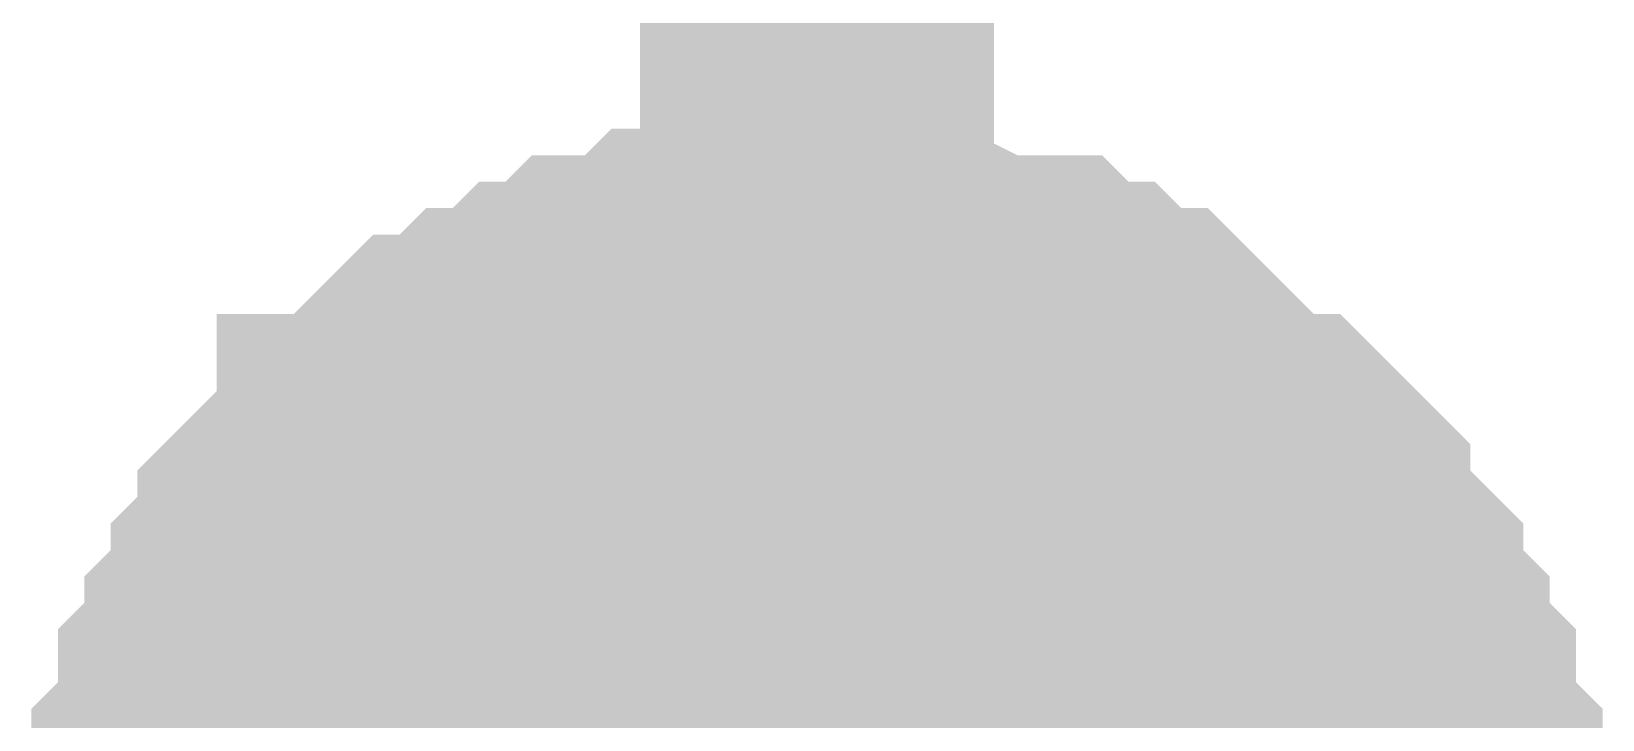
# Model space of a CAD drawing. Header units: millimetres. Extents: x 0 to 800, y 0 to 567.
# Drawn here: x 416.924 to 418.254, y 337.804 to 338.386 of the extents above; entities that cross this region are included whole.
import ezdxf

# ---------------------------------------------------------------- set-up
doc = ezdxf.new("R2010")
doc.units = ezdxf.units.MM
doc.layers.add('Sheet', color=255, linetype='Continuous')

msp = doc.modelspace()

# ---------------------------------------------------------------- linework, layer by layer
at = {"layer": 'Sheet'}
for points, const_width in [([(417.5886, 342.8803), (417.5886, 337.639)], 0.2997), ([(417.0734, 337.639), (417.0734, 337.6614), (417.0734, 337.6838), (417.0734, 337.7286), (417.0734, 337.751), (417.0958, 337.7734), (417.0958, 337.7958), (417.0958, 337.8182), (417.1182, 337.8406), (417.1182, 337.863), (417.1406, 337.8854), (417.1406, 337.9078), (417.163, 337.9302), (417.163, 337.9526), (417.1854, 337.975), (417.2078, 337.9974), (417.2302, 337.9974), (417.2302, 338.0198), (417.2526, 338.0422), (417.275, 338.0646), (417.2974, 338.0646), (417.3198, 338.087), (417.3422, 338.087), (417.3646, 338.1094), (417.387, 338.1094), (417.4094, 338.1318), (417.4318, 338.1318), (417.4542, 338.1318), (417.4766, 338.1542), (417.499, 338.1542), (417.5438, 338.1542), (417.5662, 338.1542), (417.5886, 338.1542)], 0.2997), ([(417.0734, 337.639), (417.0734, 337.6614), (417.0734, 337.6838), (417.0734, 337.7286), (417.0734, 337.751), (417.0958, 337.7734), (417.0958, 337.7958), (417.0958, 337.8182), (417.1182, 337.8406), (417.1182, 337.863), (417.1406, 337.8854), (417.1406, 337.9078), (417.163, 337.9302), (417.163, 337.9526), (417.1854, 337.975), (417.2078, 337.9974), (417.2302, 337.9974), (417.2302, 338.0198), (417.2526, 338.0422), (417.275, 338.0646), (417.2974, 338.0646), (417.3198, 338.087), (417.3422, 338.087), (417.3646, 338.1094), (417.387, 338.1094), (417.4094, 338.1318), (417.4318, 338.1318), (417.4542, 338.1318), (417.4766, 338.1542), (417.499, 338.1542), (417.5438, 338.1542), (417.5662, 338.1542), (417.5886, 338.1542)], 0.2997), ([(417.0734, 337.639), (417.0734, 337.6614), (417.0734, 337.6838), (417.0734, 337.7286), (417.0734, 337.751), (417.0958, 337.7734), (417.0958, 337.7958), (417.0958, 337.8182), (417.1182, 337.8406), (417.1182, 337.863), (417.1406, 337.8854), (417.1406, 337.9078), (417.163, 337.9302), (417.163, 337.9526), (417.1854, 337.975), (417.2078, 337.9974), (417.2302, 337.9974), (417.2302, 338.0198), (417.2526, 338.0422), (417.275, 338.0646), (417.2974, 338.0646), (417.3198, 338.087), (417.3422, 338.087), (417.3646, 338.1094), (417.387, 338.1094), (417.4094, 338.1318), (417.4318, 338.1318), (417.4542, 338.1318), (417.4766, 338.1542), (417.499, 338.1542), (417.5438, 338.1542), (417.5662, 338.1542), (417.5886, 338.1542)], 0.2997), ([(417.0734, 337.639), (417.0734, 337.6614), (417.0734, 337.6838), (417.0734, 337.7286), (417.0734, 337.751), (417.0958, 337.7734), (417.0958, 337.7958), (417.0958, 337.8182), (417.1182, 337.8406), (417.1182, 337.863), (417.1406, 337.8854), (417.1406, 337.9078), (417.163, 337.9302), (417.163, 337.9526), (417.1854, 337.975), (417.2078, 337.9974), (417.2302, 337.9974), (417.2302, 338.0198), (417.2526, 338.0422), (417.275, 338.0646), (417.2974, 338.0646), (417.3198, 338.087), (417.3422, 338.087), (417.3646, 338.1094), (417.387, 338.1094), (417.4094, 338.1318), (417.4318, 338.1318), (417.4542, 338.1318), (417.4766, 338.1542), (417.499, 338.1542), (417.5438, 338.1542), (417.5662, 338.1542), (417.5886, 338.1542)], 0.2997), ([(417.0734, 337.639), (417.0734, 337.6614), (417.0734, 337.6838), (417.0734, 337.7286), (417.0734, 337.751), (417.0958, 337.7734), (417.0958, 337.7958), (417.0958, 337.8182), (417.1182, 337.8406), (417.1182, 337.863), (417.1406, 337.8854), (417.1406, 337.9078), (417.163, 337.9302), (417.163, 337.9526), (417.1854, 337.975), (417.2078, 337.9974), (417.2302, 337.9974), (417.2302, 338.0198), (417.2526, 338.0422), (417.275, 338.0646), (417.2974, 338.0646), (417.3198, 338.087), (417.3422, 338.087), (417.3646, 338.1094), (417.387, 338.1094), (417.4094, 338.1318), (417.4318, 338.1318), (417.4542, 338.1318), (417.4766, 338.1542), (417.499, 338.1542), (417.5438, 338.1542), (417.5662, 338.1542), (417.5886, 338.1542)], 0.2997), ([(417.0734, 337.639), (417.0734, 337.6614), (417.0734, 337.6838), (417.0734, 337.7286), (417.0734, 337.751), (417.0958, 337.7734), (417.0958, 337.7958), (417.0958, 337.8182), (417.1182, 337.8406), (417.1182, 337.863), (417.1406, 337.8854), (417.1406, 337.9078), (417.163, 337.9302), (417.163, 337.9526), (417.1854, 337.975), (417.2078, 337.9974), (417.2302, 337.9974), (417.2302, 338.0198), (417.2526, 338.0422), (417.275, 338.0646), (417.2974, 338.0646), (417.3198, 338.087), (417.3422, 338.087), (417.3646, 338.1094), (417.387, 338.1094), (417.4094, 338.1318), (417.4318, 338.1318), (417.4542, 338.1318), (417.4766, 338.1542), (417.499, 338.1542), (417.5438, 338.1542), (417.5662, 338.1542), (417.5886, 338.1542)], 0.2997), ([(417.5886, 338.1542), (417.5886, 338.1542)], 0.2997), ([(417.5886, 338.1542), (417.611, 338.1542), (417.6334, 338.1542), (417.6558, 338.1542), (417.6782, 338.1542), (417.723, 338.1318), (417.7454, 338.1318), (417.7678, 338.1318), (417.7902, 338.1094), (417.8126, 338.1094), (417.835, 338.087), (417.8574, 338.087), (417.8798, 338.0646), (417.8798, 338.0646), (417.9022, 338.0422), (417.9246, 338.0198), (417.947, 337.9974), (417.9694, 337.9974), (417.9918, 337.975), (417.9918, 337.9526), (418.0142, 337.9302), (418.0366, 337.9078), (418.0366, 337.8854), (418.059, 337.863), (418.059, 337.8406), (418.0814, 337.8182), (418.0814, 337.7958), (418.0814, 337.7734), (418.1038, 337.751), (418.1038, 337.7286), (418.1038, 337.6838), (418.1038, 337.6614), (418.1038, 337.639)], 0.2997), ([(417.5886, 338.1542), (417.5886, 338.1542)], 0.2997), ([(417.5886, 338.1542), (417.611, 338.1542), (417.6334, 338.1542), (417.6558, 338.1542), (417.6782, 338.1542), (417.723, 338.1318), (417.7454, 338.1318), (417.7678, 338.1318), (417.7902, 338.1094), (417.8126, 338.1094), (417.835, 338.087), (417.8574, 338.087), (417.8798, 338.0646), (417.8798, 338.0646), (417.9022, 338.0422), (417.9246, 338.0198), (417.947, 337.9974), (417.9694, 337.9974), (417.9918, 337.975), (417.9918, 337.9526), (418.0142, 337.9302), (418.0366, 337.9078), (418.0366, 337.8854), (418.059, 337.863), (418.059, 337.8406), (418.0814, 337.8182), (418.0814, 337.7958), (418.0814, 337.7734), (418.1038, 337.751), (418.1038, 337.7286), (418.1038, 337.6838), (418.1038, 337.6614), (418.1038, 337.639)], 0.2997), ([(417.5886, 338.1542), (417.5886, 338.1542)], 0.2997), ([(417.5886, 338.1542), (417.611, 338.1542), (417.6334, 338.1542), (417.6558, 338.1542), (417.6782, 338.1542), (417.723, 338.1318), (417.7454, 338.1318), (417.7678, 338.1318), (417.7902, 338.1094), (417.8126, 338.1094), (417.835, 338.087), (417.8574, 338.087), (417.8798, 338.0646), (417.8798, 338.0646), (417.9022, 338.0422), (417.9246, 338.0198), (417.947, 337.9974), (417.9694, 337.9974), (417.9918, 337.975), (417.9918, 337.9526), (418.0142, 337.9302), (418.0366, 337.9078), (418.0366, 337.8854), (418.059, 337.863), (418.059, 337.8406), (418.0814, 337.8182), (418.0814, 337.7958), (418.0814, 337.7734), (418.1038, 337.751), (418.1038, 337.7286), (418.1038, 337.6838), (418.1038, 337.6614), (418.1038, 337.639)], 0.2997), ([(417.5886, 338.1542), (417.5886, 338.1542)], 0.2997), ([(417.5886, 338.1542), (417.611, 338.1542), (417.6334, 338.1542), (417.6558, 338.1542), (417.6782, 338.1542), (417.723, 338.1318), (417.7454, 338.1318), (417.7678, 338.1318), (417.7902, 338.1094), (417.8126, 338.1094), (417.835, 338.087), (417.8574, 338.087), (417.8798, 338.0646), (417.8798, 338.0646), (417.9022, 338.0422), (417.9246, 338.0198), (417.947, 337.9974), (417.9694, 337.9974), (417.9918, 337.975), (417.9918, 337.9526), (418.0142, 337.9302), (418.0366, 337.9078), (418.0366, 337.8854), (418.059, 337.863), (418.059, 337.8406), (418.0814, 337.8182), (418.0814, 337.7958), (418.0814, 337.7734), (418.1038, 337.751), (418.1038, 337.7286), (418.1038, 337.6838), (418.1038, 337.6614), (418.1038, 337.639)], 0.2997), ([(417.5886, 338.1542), (417.5886, 338.1542)], 0.2997), ([(417.5886, 338.1542), (417.611, 338.1542), (417.6334, 338.1542), (417.6558, 338.1542), (417.6782, 338.1542), (417.723, 338.1318), (417.7454, 338.1318), (417.7678, 338.1318), (417.7902, 338.1094), (417.8126, 338.1094), (417.835, 338.087), (417.8574, 338.087), (417.8798, 338.0646), (417.8798, 338.0646), (417.9022, 338.0422), (417.9246, 338.0198), (417.947, 337.9974), (417.9694, 337.9974), (417.9918, 337.975), (417.9918, 337.9526), (418.0142, 337.9302), (418.0366, 337.9078), (418.0366, 337.8854), (418.059, 337.863), (418.059, 337.8406), (418.0814, 337.8182), (418.0814, 337.7958), (418.0814, 337.7734), (418.1038, 337.751), (418.1038, 337.7286), (418.1038, 337.6838), (418.1038, 337.6614), (418.1038, 337.639)], 0.2997), ([(417.5886, 338.1542), (417.5886, 338.1542)], 0.2997), ([(417.5886, 338.1542), (417.611, 338.1542), (417.6334, 338.1542), (417.6558, 338.1542), (417.6782, 338.1542), (417.723, 338.1318), (417.7454, 338.1318), (417.7678, 338.1318), (417.7902, 338.1094), (417.8126, 338.1094), (417.835, 338.087), (417.8574, 338.087), (417.8798, 338.0646), (417.8798, 338.0646), (417.9022, 338.0422), (417.9246, 338.0198), (417.947, 337.9974), (417.9694, 337.9974), (417.9918, 337.975), (417.9918, 337.9526), (418.0142, 337.9302), (418.0366, 337.9078), (418.0366, 337.8854), (418.059, 337.863), (418.059, 337.8406), (418.0814, 337.8182), (418.0814, 337.7958), (418.0814, 337.7734), (418.1038, 337.751), (418.1038, 337.7286), (418.1038, 337.6838), (418.1038, 337.6614), (418.1038, 337.639)], 0.2997), ([(417.0734, 337.639), (417.0734, 337.6614), (417.0958, 337.6838), (417.0958, 337.7062), (417.0958, 337.7286), (417.1182, 337.751), (417.1182, 337.7734), (417.1406, 337.7958), (417.1406, 337.8182), (417.163, 337.8406), (417.163, 337.863), (417.1854, 337.8854), (417.2078, 337.9078), (417.2302, 337.9078), (417.2302, 337.9302), (417.2526, 337.9526), (417.275, 337.975), (417.2974, 337.975), (417.3198, 337.9974), (417.3422, 337.9974), (417.3646, 338.0198), (417.387, 338.0198), (417.4094, 338.0422), (417.4318, 338.0422), (417.4542, 338.0422), (417.4766, 338.0646), (417.499, 338.0646), (417.5438, 338.0646), (417.5662, 338.0646), (417.5886, 338.0646)], 0.2997), ([(417.0734, 337.639), (417.0734, 337.6614), (417.0958, 337.6838), (417.0958, 337.7062), (417.0958, 337.7286), (417.1182, 337.751), (417.1182, 337.7734), (417.1406, 337.7958), (417.1406, 337.8182), (417.163, 337.8406), (417.163, 337.863), (417.1854, 337.8854), (417.2078, 337.9078), (417.2302, 337.9078), (417.2302, 337.9302), (417.2526, 337.9526), (417.275, 337.975), (417.2974, 337.975), (417.3198, 337.9974), (417.3422, 337.9974), (417.3646, 338.0198), (417.387, 338.0198), (417.4094, 338.0422), (417.4318, 338.0422), (417.4542, 338.0422), (417.4766, 338.0646), (417.499, 338.0646), (417.5438, 338.0646), (417.5662, 338.0646), (417.5886, 338.0646)], 0.2997), ([(417.0734, 337.639), (417.0734, 337.6614), (417.0958, 337.6838), (417.0958, 337.7062), (417.0958, 337.7286), (417.1182, 337.751), (417.1182, 337.7734), (417.1406, 337.7958), (417.1406, 337.8182), (417.163, 337.8406), (417.163, 337.863), (417.1854, 337.8854), (417.2078, 337.9078), (417.2302, 337.9078), (417.2302, 337.9302), (417.2526, 337.9526), (417.275, 337.975), (417.2974, 337.975), (417.3198, 337.9974), (417.3422, 337.9974), (417.3646, 338.0198), (417.387, 338.0198), (417.4094, 338.0422), (417.4318, 338.0422), (417.4542, 338.0422), (417.4766, 338.0646), (417.499, 338.0646), (417.5438, 338.0646), (417.5662, 338.0646), (417.5886, 338.0646)], 0.2997), ([(417.0734, 337.639), (417.0734, 337.6614), (417.0958, 337.6838), (417.0958, 337.7062), (417.0958, 337.7286), (417.1182, 337.751), (417.1182, 337.7734), (417.1406, 337.7958), (417.1406, 337.8182), (417.163, 337.8406), (417.163, 337.863), (417.1854, 337.8854), (417.2078, 337.9078), (417.2302, 337.9078), (417.2302, 337.9302), (417.2526, 337.9526), (417.275, 337.975), (417.2974, 337.975), (417.3198, 337.9974), (417.3422, 337.9974), (417.3646, 338.0198), (417.387, 338.0198), (417.4094, 338.0422), (417.4318, 338.0422), (417.4542, 338.0422), (417.4766, 338.0646), (417.499, 338.0646), (417.5438, 338.0646), (417.5662, 338.0646), (417.5886, 338.0646)], 0.2997), ([(417.5886, 338.0646), (417.5886, 338.0646)], 0.2997), ([(417.5886, 338.0646), (417.611, 338.0646), (417.6334, 338.0646), (417.6558, 338.0646), (417.6782, 338.0646), (417.723, 338.0422), (417.7454, 338.0422), (417.7678, 338.0422), (417.7902, 338.0198), (417.8126, 338.0198), (417.835, 337.9974), (417.8574, 337.9974), (417.8798, 337.975), (417.8798, 337.975), (417.9022, 337.9526), (417.9246, 337.9302), (417.947, 337.9078), (417.9694, 337.9078), (417.9918, 337.8854), (417.9918, 337.863), (418.0142, 337.8406), (418.0366, 337.8182), (418.0366, 337.7958), (418.059, 337.7734), (418.059, 337.751), (418.0814, 337.7286), (418.0814, 337.7062), (418.0814, 337.6838), (418.1038, 337.6614), (418.1038, 337.639)], 0.2997), ([(417.5886, 338.0646), (417.5886, 338.0646)], 0.2997), ([(417.5886, 338.0646), (417.611, 338.0646), (417.6334, 338.0646), (417.6558, 338.0646), (417.6782, 338.0646), (417.723, 338.0422), (417.7454, 338.0422), (417.7678, 338.0422), (417.7902, 338.0198), (417.8126, 338.0198), (417.835, 337.9974), (417.8574, 337.9974), (417.8798, 337.975), (417.8798, 337.975), (417.9022, 337.9526), (417.9246, 337.9302), (417.947, 337.9078), (417.9694, 337.9078), (417.9918, 337.8854), (417.9918, 337.863), (418.0142, 337.8406), (418.0366, 337.8182), (418.0366, 337.7958), (418.059, 337.7734), (418.059, 337.751), (418.0814, 337.7286), (418.0814, 337.7062), (418.0814, 337.6838), (418.1038, 337.6614), (418.1038, 337.639)], 0.2997), ([(417.5886, 338.0646), (417.5886, 338.0646)], 0.2997), ([(417.5886, 338.0646), (417.611, 338.0646), (417.6334, 338.0646), (417.6558, 338.0646), (417.6782, 338.0646), (417.723, 338.0422), (417.7454, 338.0422), (417.7678, 338.0422), (417.7902, 338.0198), (417.8126, 338.0198), (417.835, 337.9974), (417.8574, 337.9974), (417.8798, 337.975), (417.8798, 337.975), (417.9022, 337.9526), (417.9246, 337.9302), (417.947, 337.9078), (417.9694, 337.9078), (417.9918, 337.8854), (417.9918, 337.863), (418.0142, 337.8406), (418.0366, 337.8182), (418.0366, 337.7958), (418.059, 337.7734), (418.059, 337.751), (418.0814, 337.7286), (418.0814, 337.7062), (418.0814, 337.6838), (418.1038, 337.6614), (418.1038, 337.639)], 0.2997), ([(417.5886, 338.0646), (417.5886, 338.0646)], 0.2997), ([(417.5886, 338.0646), (417.611, 338.0646), (417.6334, 338.0646), (417.6558, 338.0646), (417.6782, 338.0646), (417.723, 338.0422), (417.7454, 338.0422), (417.7678, 338.0422), (417.7902, 338.0198), (417.8126, 338.0198), (417.835, 337.9974), (417.8574, 337.9974), (417.8798, 337.975), (417.8798, 337.975), (417.9022, 337.9526), (417.9246, 337.9302), (417.947, 337.9078), (417.9694, 337.9078), (417.9918, 337.8854), (417.9918, 337.863), (418.0142, 337.8406), (418.0366, 337.8182), (418.0366, 337.7958), (418.059, 337.7734), (418.059, 337.751), (418.0814, 337.7286), (418.0814, 337.7062), (418.0814, 337.6838), (418.1038, 337.6614), (418.1038, 337.639)], 0.2997), ([(417.0734, 337.751), (417.0958, 337.7734), (417.0958, 337.7958), (417.0958, 337.8182), (417.1182, 337.8406), (417.1182, 337.863), (417.1406, 337.8854), (417.1406, 337.9078), (417.163, 337.9302), (417.163, 337.9526), (417.1854, 337.975), (417.2078, 337.9974), (417.2302, 337.9974), (417.2302, 338.0198), (417.2526, 338.0422), (417.275, 338.0646), (417.2974, 338.0646), (417.3198, 338.087), (417.3422, 338.087), (417.3646, 338.1094), (417.387, 338.1094), (417.4094, 338.1318), (417.4318, 338.1318), (417.4542, 338.1318), (417.4766, 338.1542), (417.499, 338.1542), (417.5438, 338.1542), (417.5662, 338.1542), (417.5886, 338.1542)], 0.0991), ([(417.0734, 337.751), (417.0958, 337.7734), (417.0958, 337.7958), (417.0958, 337.8182), (417.1182, 337.8406), (417.1182, 337.863), (417.1406, 337.8854), (417.1406, 337.9078), (417.163, 337.9302), (417.163, 337.9526), (417.1854, 337.975), (417.2078, 337.9974), (417.2302, 337.9974), (417.2302, 338.0198), (417.2526, 338.0422), (417.275, 338.0646), (417.2974, 338.0646), (417.3198, 338.087), (417.3422, 338.087), (417.3646, 338.1094), (417.387, 338.1094), (417.4094, 338.1318), (417.4318, 338.1318), (417.4542, 338.1318), (417.4766, 338.1542), (417.499, 338.1542), (417.5438, 338.1542), (417.5662, 338.1542), (417.5886, 338.1542)], 0.0991), ([(417.0734, 337.751), (417.0958, 337.7734), (417.0958, 337.7958), (417.0958, 337.8182), (417.1182, 337.8406), (417.1182, 337.863), (417.1406, 337.8854), (417.1406, 337.9078), (417.163, 337.9302), (417.163, 337.9526), (417.1854, 337.975), (417.2078, 337.9974), (417.2302, 337.9974), (417.2302, 338.0198), (417.2526, 338.0422), (417.275, 338.0646), (417.2974, 338.0646), (417.3198, 338.087), (417.3422, 338.087), (417.3646, 338.1094), (417.387, 338.1094), (417.4094, 338.1318), (417.4318, 338.1318), (417.4542, 338.1318), (417.4766, 338.1542), (417.499, 338.1542), (417.5438, 338.1542), (417.5662, 338.1542), (417.5886, 338.1542)], 0.0991), ([(417.0734, 337.751), (417.0958, 337.7734), (417.0958, 337.7958), (417.0958, 337.8182), (417.1182, 337.8406), (417.1182, 337.863), (417.1406, 337.8854), (417.1406, 337.9078), (417.163, 337.9302), (417.163, 337.9526), (417.1854, 337.975), (417.2078, 337.9974), (417.2302, 337.9974), (417.2302, 338.0198), (417.2526, 338.0422), (417.275, 338.0646), (417.2974, 338.0646), (417.3198, 338.087), (417.3422, 338.087), (417.3646, 338.1094), (417.387, 338.1094), (417.4094, 338.1318), (417.4318, 338.1318), (417.4542, 338.1318), (417.4766, 338.1542), (417.499, 338.1542), (417.5438, 338.1542), (417.5662, 338.1542), (417.5886, 338.1542)], 0.0991), ([(417.0734, 337.751), (417.0958, 337.7734), (417.0958, 337.7958), (417.0958, 337.8182), (417.1182, 337.8406), (417.1182, 337.863), (417.1406, 337.8854), (417.1406, 337.9078), (417.163, 337.9302), (417.163, 337.9526), (417.1854, 337.975), (417.2078, 337.9974), (417.2302, 337.9974), (417.2302, 338.0198), (417.2526, 338.0422), (417.275, 338.0646), (417.2974, 338.0646), (417.3198, 338.087), (417.3422, 338.087), (417.3646, 338.1094), (417.387, 338.1094), (417.4094, 338.1318), (417.4318, 338.1318), (417.4542, 338.1318), (417.4766, 338.1542), (417.499, 338.1542), (417.5438, 338.1542), (417.5662, 338.1542), (417.5886, 338.1542)], 0.0991), ([(417.0734, 337.751), (417.0958, 337.7734), (417.0958, 337.7958), (417.0958, 337.8182), (417.1182, 337.8406), (417.1182, 337.863), (417.1406, 337.8854), (417.1406, 337.9078), (417.163, 337.9302), (417.163, 337.9526), (417.1854, 337.975), (417.2078, 337.9974), (417.2302, 337.9974), (417.2302, 338.0198), (417.2526, 338.0422), (417.275, 338.0646), (417.2974, 338.0646), (417.3198, 338.087), (417.3422, 338.087), (417.3646, 338.1094), (417.387, 338.1094), (417.4094, 338.1318), (417.4318, 338.1318), (417.4542, 338.1318), (417.4766, 338.1542), (417.499, 338.1542), (417.5438, 338.1542), (417.5662, 338.1542), (417.5886, 338.1542)], 0.0991), ([(417.5886, 338.1542), (417.5886, 338.1542)], 0.0991), ([(417.5886, 338.1542), (417.611, 338.1542), (417.6334, 338.1542), (417.6558, 338.1542), (417.6782, 338.1542), (417.723, 338.1318), (417.7454, 338.1318), (417.7678, 338.1318), (417.7902, 338.1094), (417.8126, 338.1094), (417.835, 338.087), (417.8574, 338.087), (417.8798, 338.0646), (417.8798, 338.0646), (417.9022, 338.0422), (417.9246, 338.0198), (417.947, 337.9974), (417.9694, 337.9974), (417.9918, 337.975), (417.9918, 337.9526), (418.0142, 337.9302), (418.0366, 337.9078), (418.0366, 337.8854), (418.059, 337.863), (418.059, 337.8406), (418.0814, 337.8182), (418.0814, 337.7958), (418.0814, 337.7734), (418.1038, 337.751)], 0.0991), ([(417.5886, 338.1542), (417.5886, 338.1542)], 0.0991), ([(417.5886, 338.1542), (417.611, 338.1542), (417.6334, 338.1542), (417.6558, 338.1542), (417.6782, 338.1542), (417.723, 338.1318), (417.7454, 338.1318), (417.7678, 338.1318), (417.7902, 338.1094), (417.8126, 338.1094), (417.835, 338.087), (417.8574, 338.087), (417.8798, 338.0646), (417.8798, 338.0646), (417.9022, 338.0422), (417.9246, 338.0198), (417.947, 337.9974), (417.9694, 337.9974), (417.9918, 337.975), (417.9918, 337.9526), (418.0142, 337.9302), (418.0366, 337.9078), (418.0366, 337.8854), (418.059, 337.863), (418.059, 337.8406), (418.0814, 337.8182), (418.0814, 337.7958), (418.0814, 337.7734), (418.1038, 337.751)], 0.0991), ([(417.5886, 338.1542), (417.5886, 338.1542)], 0.0991), ([(417.5886, 338.1542), (417.611, 338.1542), (417.6334, 338.1542), (417.6558, 338.1542), (417.6782, 338.1542), (417.723, 338.1318), (417.7454, 338.1318), (417.7678, 338.1318), (417.7902, 338.1094), (417.8126, 338.1094), (417.835, 338.087), (417.8574, 338.087), (417.8798, 338.0646), (417.8798, 338.0646), (417.9022, 338.0422), (417.9246, 338.0198), (417.947, 337.9974), (417.9694, 337.9974), (417.9918, 337.975), (417.9918, 337.9526), (418.0142, 337.9302), (418.0366, 337.9078), (418.0366, 337.8854), (418.059, 337.863), (418.059, 337.8406), (418.0814, 337.8182), (418.0814, 337.7958), (418.0814, 337.7734), (418.1038, 337.751)], 0.0991), ([(417.5886, 338.1542), (417.5886, 338.1542)], 0.0991), ([(417.5886, 338.1542), (417.611, 338.1542), (417.6334, 338.1542), (417.6558, 338.1542), (417.6782, 338.1542), (417.723, 338.1318), (417.7454, 338.1318), (417.7678, 338.1318), (417.7902, 338.1094), (417.8126, 338.1094), (417.835, 338.087), (417.8574, 338.087), (417.8798, 338.0646), (417.8798, 338.0646), (417.9022, 338.0422), (417.9246, 338.0198), (417.947, 337.9974), (417.9694, 337.9974), (417.9918, 337.975), (417.9918, 337.9526), (418.0142, 337.9302), (418.0366, 337.9078), (418.0366, 337.8854), (418.059, 337.863), (418.059, 337.8406), (418.0814, 337.8182), (418.0814, 337.7958), (418.0814, 337.7734), (418.1038, 337.751)], 0.0991), ([(417.5886, 338.1542), (417.5886, 338.1542)], 0.0991), ([(417.5886, 338.1542), (417.611, 338.1542), (417.6334, 338.1542), (417.6558, 338.1542), (417.6782, 338.1542), (417.723, 338.1318), (417.7454, 338.1318), (417.7678, 338.1318), (417.7902, 338.1094), (417.8126, 338.1094), (417.835, 338.087), (417.8574, 338.087), (417.8798, 338.0646), (417.8798, 338.0646), (417.9022, 338.0422), (417.9246, 338.0198), (417.947, 337.9974), (417.9694, 337.9974), (417.9918, 337.975), (417.9918, 337.9526), (418.0142, 337.9302), (418.0366, 337.9078), (418.0366, 337.8854), (418.059, 337.863), (418.059, 337.8406), (418.0814, 337.8182), (418.0814, 337.7958), (418.0814, 337.7734), (418.1038, 337.751)], 0.0991), ([(417.5886, 338.1542), (417.5886, 338.1542)], 0.0991), ([(417.5886, 338.1542), (417.611, 338.1542), (417.6334, 338.1542), (417.6558, 338.1542), (417.6782, 338.1542), (417.723, 338.1318), (417.7454, 338.1318), (417.7678, 338.1318), (417.7902, 338.1094), (417.8126, 338.1094), (417.835, 338.087), (417.8574, 338.087), (417.8798, 338.0646), (417.8798, 338.0646), (417.9022, 338.0422), (417.9246, 338.0198), (417.947, 337.9974), (417.9694, 337.9974), (417.9918, 337.975), (417.9918, 337.9526), (418.0142, 337.9302), (418.0366, 337.9078), (418.0366, 337.8854), (418.059, 337.863), (418.059, 337.8406), (418.0814, 337.8182), (418.0814, 337.7958), (418.0814, 337.7734), (418.1038, 337.751)], 0.0991), ([(417.1182, 337.751), (417.1182, 337.7734), (417.1406, 337.7958), (417.1406, 337.8182), (417.163, 337.8406), (417.163, 337.863), (417.1854, 337.8854), (417.2078, 337.9078), (417.2302, 337.9078), (417.2302, 337.9302), (417.2526, 337.9526), (417.275, 337.975), (417.2974, 337.975), (417.3198, 337.9974), (417.3422, 337.9974), (417.3646, 338.0198), (417.387, 338.0198), (417.4094, 338.0422), (417.4318, 338.0422), (417.4542, 338.0422), (417.4766, 338.0646), (417.499, 338.0646), (417.5438, 338.0646), (417.5662, 338.0646), (417.5886, 338.0646)], 0.0991), ([(417.1182, 337.751), (417.1182, 337.7734), (417.1406, 337.7958), (417.1406, 337.8182), (417.163, 337.8406), (417.163, 337.863), (417.1854, 337.8854), (417.2078, 337.9078), (417.2302, 337.9078), (417.2302, 337.9302), (417.2526, 337.9526), (417.275, 337.975), (417.2974, 337.975), (417.3198, 337.9974), (417.3422, 337.9974), (417.3646, 338.0198), (417.387, 338.0198), (417.4094, 338.0422), (417.4318, 338.0422), (417.4542, 338.0422), (417.4766, 338.0646), (417.499, 338.0646), (417.5438, 338.0646), (417.5662, 338.0646), (417.5886, 338.0646)], 0.0991), ([(417.1182, 337.751), (417.1182, 337.7734), (417.1406, 337.7958), (417.1406, 337.8182), (417.163, 337.8406), (417.163, 337.863), (417.1854, 337.8854), (417.2078, 337.9078), (417.2302, 337.9078), (417.2302, 337.9302), (417.2526, 337.9526), (417.275, 337.975), (417.2974, 337.975), (417.3198, 337.9974), (417.3422, 337.9974), (417.3646, 338.0198), (417.387, 338.0198), (417.4094, 338.0422), (417.4318, 338.0422), (417.4542, 338.0422), (417.4766, 338.0646), (417.499, 338.0646), (417.5438, 338.0646), (417.5662, 338.0646), (417.5886, 338.0646)], 0.0991), ([(417.1182, 337.751), (417.1182, 337.7734), (417.1406, 337.7958), (417.1406, 337.8182), (417.163, 337.8406), (417.163, 337.863), (417.1854, 337.8854), (417.2078, 337.9078), (417.2302, 337.9078), (417.2302, 337.9302), (417.2526, 337.9526), (417.275, 337.975), (417.2974, 337.975), (417.3198, 337.9974), (417.3422, 337.9974), (417.3646, 338.0198), (417.387, 338.0198), (417.4094, 338.0422), (417.4318, 338.0422), (417.4542, 338.0422), (417.4766, 338.0646), (417.499, 338.0646), (417.5438, 338.0646), (417.5662, 338.0646), (417.5886, 338.0646)], 0.0991), ([(417.5886, 338.0646), (417.5886, 338.0646)], 0.0991), ([(417.5886, 338.0646), (417.611, 338.0646), (417.6334, 338.0646), (417.6558, 338.0646), (417.6782, 338.0646), (417.723, 338.0422), (417.7454, 338.0422), (417.7678, 338.0422), (417.7902, 338.0198), (417.8126, 338.0198), (417.835, 337.9974), (417.8574, 337.9974), (417.8798, 337.975), (417.8798, 337.975), (417.9022, 337.9526), (417.9246, 337.9302), (417.947, 337.9078), (417.9694, 337.9078), (417.9918, 337.8854), (417.9918, 337.863), (418.0142, 337.8406), (418.0366, 337.8182), (418.0366, 337.7958), (418.059, 337.7734), (418.059, 337.751)], 0.0991), ([(417.5886, 338.0646), (417.5886, 338.0646)], 0.0991), ([(417.5886, 338.0646), (417.611, 338.0646), (417.6334, 338.0646), (417.6558, 338.0646), (417.6782, 338.0646), (417.723, 338.0422), (417.7454, 338.0422), (417.7678, 338.0422), (417.7902, 338.0198), (417.8126, 338.0198), (417.835, 337.9974), (417.8574, 337.9974), (417.8798, 337.975), (417.8798, 337.975), (417.9022, 337.9526), (417.9246, 337.9302), (417.947, 337.9078), (417.9694, 337.9078), (417.9918, 337.8854), (417.9918, 337.863), (418.0142, 337.8406), (418.0366, 337.8182), (418.0366, 337.7958), (418.059, 337.7734), (418.059, 337.751)], 0.0991), ([(417.5886, 338.0646), (417.5886, 338.0646)], 0.0991), ([(417.5886, 338.0646), (417.611, 338.0646), (417.6334, 338.0646), (417.6558, 338.0646), (417.6782, 338.0646), (417.723, 338.0422), (417.7454, 338.0422), (417.7678, 338.0422), (417.7902, 338.0198), (417.8126, 338.0198), (417.835, 337.9974), (417.8574, 337.9974), (417.8798, 337.975), (417.8798, 337.975), (417.9022, 337.9526), (417.9246, 337.9302), (417.947, 337.9078), (417.9694, 337.9078), (417.9918, 337.8854), (417.9918, 337.863), (418.0142, 337.8406), (418.0366, 337.8182), (418.0366, 337.7958), (418.059, 337.7734), (418.059, 337.751)], 0.0991), ([(417.5886, 338.0646), (417.5886, 338.0646)], 0.0991), ([(417.5886, 338.0646), (417.611, 338.0646), (417.6334, 338.0646), (417.6558, 338.0646), (417.6782, 338.0646), (417.723, 338.0422), (417.7454, 338.0422), (417.7678, 338.0422), (417.7902, 338.0198), (417.8126, 338.0198), (417.835, 337.9974), (417.8574, 337.9974), (417.8798, 337.975), (417.8798, 337.975), (417.9022, 337.9526), (417.9246, 337.9302), (417.947, 337.9078), (417.9694, 337.9078), (417.9918, 337.8854), (417.9918, 337.863), (418.0142, 337.8406), (418.0366, 337.8182), (418.0366, 337.7958), (418.059, 337.7734), (418.059, 337.751)], 0.0991)]:
    msp.add_lwpolyline(points, dxfattribs=dict(at, const_width=const_width))
at = {"layer": 'Sheet', "const_width": 0.508}
for points in [[(417.322, 337.652, 1), (417.83, 337.652, 1)], [(417.322, 337.566, 1), (417.83, 337.566, 1)]]:
    msp.add_lwpolyline(points, format="xyb", close=True, dxfattribs=at)

doc.saveas('drawing.dxf')
